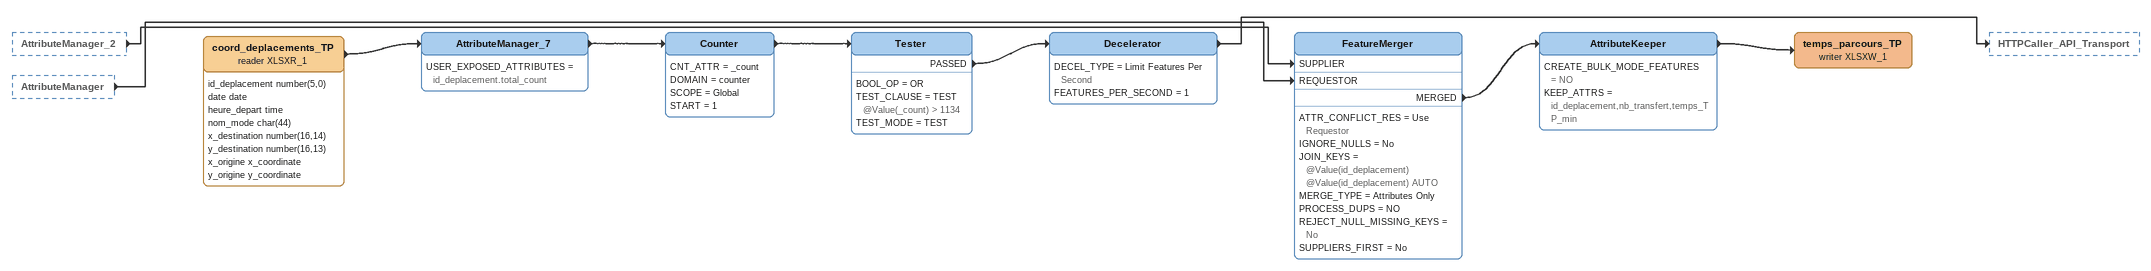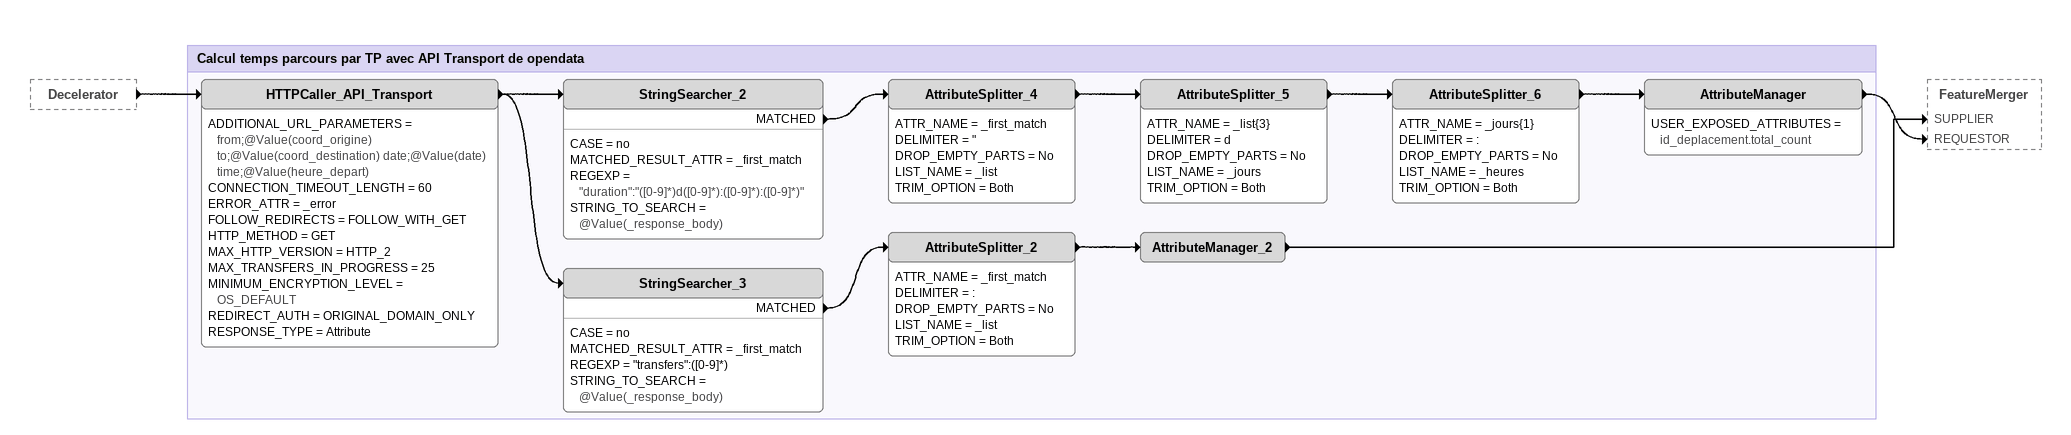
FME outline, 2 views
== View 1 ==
AttributeManager_2 [outside]
    -> FeatureMerger [SUPPLIER]
AttributeManager [outside]
    -> FeatureMerger [REQUESTOR]
coord_deplacements_TP (reader XLSXR_1)
    attributes: id_deplacement number(5,0), date date, heure_depart time, nom_mode char(44), x_destination number(16,14), y_destination number(16,13), x_origine x_coordinate, y_origine y_coordinate
    -> AttributeManager_7
AttributeManager_7
    USER_EXPOSED_ATTRIBUTES = id_deplacement.total_count
    -> Counter
Counter
    CNT_ATTR = _count
    DOMAIN = counter
    SCOPE = Global
    START = 1
    -> Tester
Tester
    BOOL_OP = OR
    TEST_CLAUSE = TEST @Value(_count) > 1134
    TEST_MODE = TEST
    PASSED -> Decelerator
Decelerator
    DECEL_TYPE = Limit Features Per Second
    FEATURES_PER_SECOND = 1
    -> HTTPCaller_API_Transport
FeatureMerger
    ATTR_CONFLICT_RES = Use Requestor
    IGNORE_NULLS = No
    JOIN_KEYS = @Value(id_deplacement) @Value(id_deplacement) AUTO
    MERGE_TYPE = Attributes Only
    PROCESS_DUPS = NO
    REJECT_NULL_MISSING_KEYS = No
    SUPPLIERS_FIRST = No
    MERGED -> AttributeKeeper
AttributeKeeper
    CREATE_BULK_MODE_FEATURES = NO
    KEEP_ATTRS = id_deplacement,nb_transfert,temps_TP_min
    -> temps_parcours_TP (writer XLSXW_1)
temps_parcours_TP (writer XLSXW_1)

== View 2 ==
Decelerator [outside]
    -> HTTPCaller_API_Transport

Bookmark: Calcul temps parcours par TP avec API Transport de opendata
HTTPCaller_API_Transport
    ADDITIONAL_URL_PARAMETERS = from;@Value(coord_origine) to;@Value(coord_destination) date;@Value(date) time;@Value(heure_depart)
    CONNECTION_TIMEOUT_LENGTH = 60
    ERROR_ATTR = _error
    FOLLOW_REDIRECTS = FOLLOW_WITH_GET
    HTTP_METHOD = GET
    MAX_HTTP_VERSION = HTTP_2
    MAX_TRANSFERS_IN_PROGRESS = 25
    MINIMUM_ENCRYPTION_LEVEL = OS_DEFAULT
    REDIRECT_AUTH = ORIGINAL_DOMAIN_ONLY
    RESPONSE_TYPE = Attribute
    -> StringSearcher_2
    -> StringSearcher_3
StringSearcher_2
    CASE = no
    MATCHED_RESULT_ATTR = _first_match
    REGEXP = "duration":"([0-9]*)d([0-9]*):([0-9]*):([0-9]*)"
    STRING_TO_SEARCH = @Value(_response_body)
    MATCHED -> AttributeSplitter_4
AttributeSplitter_4
    ATTR_NAME = _first_match
    DELIMITER = "
    DROP_EMPTY_PARTS = No
    LIST_NAME = _list
    TRIM_OPTION = Both
    -> AttributeSplitter_5
AttributeSplitter_5
    ATTR_NAME = _list{3}
    DELIMITER = d
    DROP_EMPTY_PARTS = No
    LIST_NAME = _jours
    TRIM_OPTION = Both
    -> AttributeSplitter_6
AttributeSplitter_6
    ATTR_NAME = _jours{1}
    DELIMITER = :
    DROP_EMPTY_PARTS = No
    LIST_NAME = _heures
    TRIM_OPTION = Both
    -> AttributeManager
AttributeManager
    USER_EXPOSED_ATTRIBUTES = id_deplacement.total_count
    -> FeatureMerger [REQUESTOR]
StringSearcher_3
    CASE = no
    MATCHED_RESULT_ATTR = _first_match
    REGEXP = "transfers":([0-9]*)
    STRING_TO_SEARCH = @Value(_response_body)
    MATCHED -> AttributeSplitter_2
AttributeSplitter_2
    ATTR_NAME = _first_match
    DELIMITER = :
    DROP_EMPTY_PARTS = No
    LIST_NAME = _list
    TRIM_OPTION = Both
    -> AttributeManager_2
AttributeManager_2
    -> FeatureMerger [SUPPLIER]
